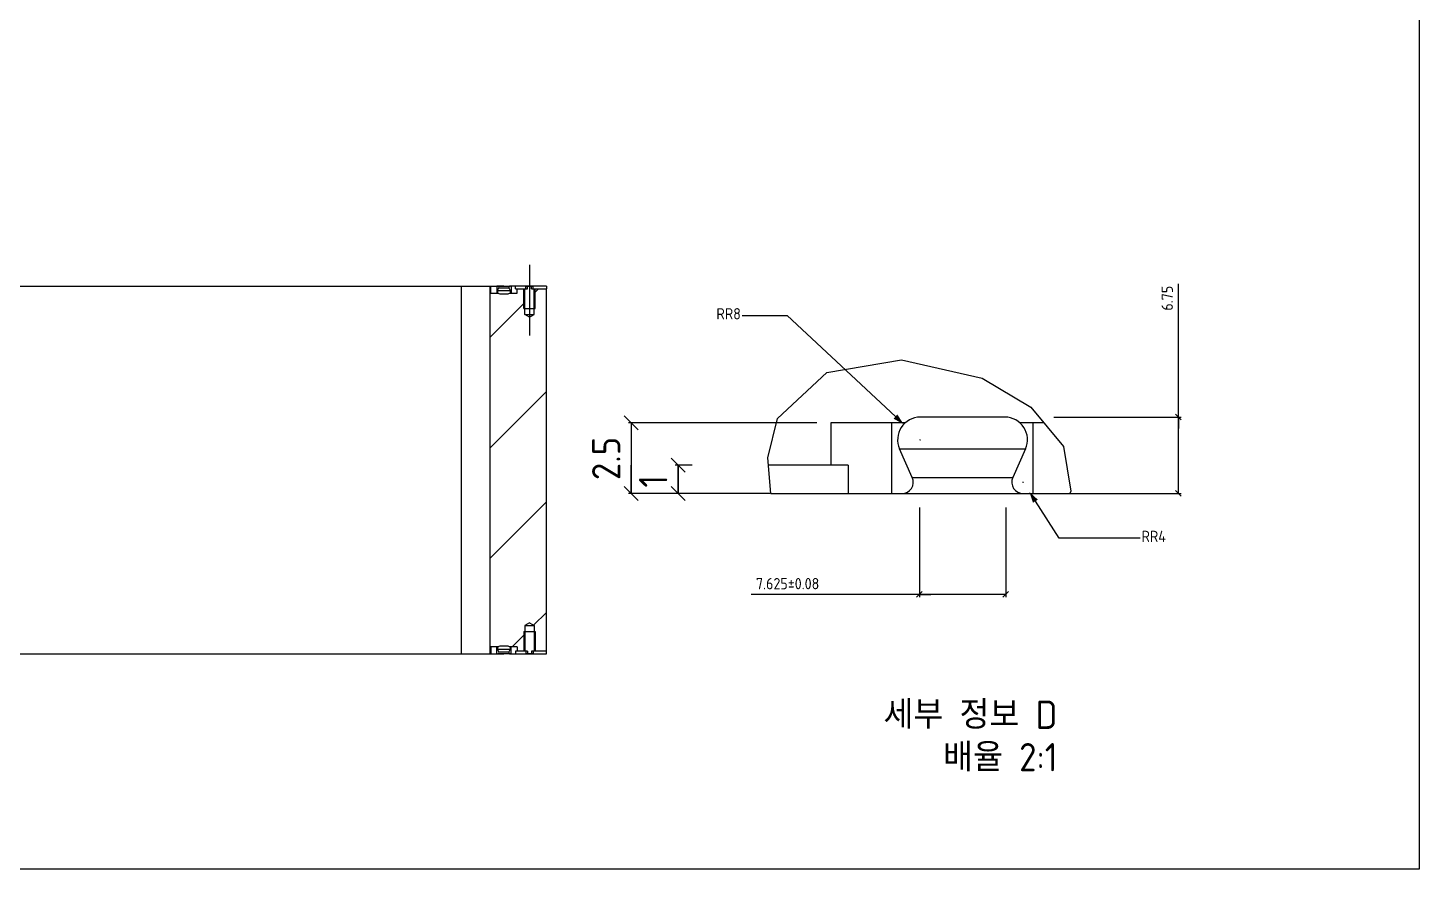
# Model space of a CAD drawing. Header units: millimetres. Extents: x -4251 to 2609, y -1673 to 4048.
# Drawn here: x -682 to -190.4, y 3043 to 3340.5 of the extents above; entities that cross this region are included whole.
import ezdxf

# ---------------------------------------------------------------- set-up
doc = ezdxf.new("R2010")
doc.units = ezdxf.units.MM
for name, color, linetype in [('3_ALL_AXES', 7, 'Continuous'), ('5_ALL_CURVES', 7, 'Continuous'), ('7_ALL_FEATURES', 7, 'Continuous'), ('9_DEF_DIMS', 7, 'Continuous'), ('9_DEF_NOTE', 7, 'Continuous')]:
    doc.layers.add(name, color=color, linetype=linetype)
doc.styles.get("Standard").update_dxf_attribs({"font": 'ISOCP.SHX', "bigfont": 'WHGTXT.SHX'})
doc.dimstyles.new('DIMSTYLE_1', dxfattribs={"dimtxt": 4, "dimasz": 4, "dimexe": 1, "dimexo": 1, "dimgap": 0.5, "dimtad": 1, "dimdec": 3, "dimlfac": 0.25, "dimdsep": 46, "dimtxsty": 'Standard', "dimblk": '_FILLED', "dimblk1": '_FILLED', "dimblk2": '_FILLED', "dimcen": 0.09, "dimadec": 3, "dimazin": 2, "dimtol": 1, "dimtp": 0.08, "dimtm": 0.08, "dimtfac": 1, "dimtdec": 3, "dimtofl": 0, "dimtmove": 0, "dimatfit": 3, "dimldrblk": '_FILLED', "dimfxl": 0, "dimtolj": 1, "dimarcsym": 0})
doc.dimstyles.new('DIMSTYLE_2', dxfattribs={"dimtxt": 4, "dimasz": 4, "dimexe": 1, "dimexo": 1, "dimtad": 1, "dimdec": 3, "dimlfac": 0.25, "dimdsep": 46, "dimtxsty": 'Standard', "dimblk": '_FILLED', "dimblk1": '_FILLED', "dimblk2": '_FILLED', "dimcen": 0.09, "dimadec": 3, "dimazin": 2, "dimtp": 0.1, "dimtm": 0.1, "dimtfac": 1, "dimtdec": 3, "dimtofl": 0, "dimtmove": 0, "dimatfit": 3, "dimldrblk": '_FILLED', "dimfxl": 0, "dimtolj": 1, "dimarcsym": 0})
doc.dimstyles.new('DIMSTYLE_20', dxfattribs={"dimtxt": 10, "dimasz": 10, "dimexe": 1, "dimexo": 1, "dimgap": 0.5, "dimtad": 1, "dimdec": 3, "dimlfac": 0.1, "dimdsep": 46, "dimtxsty": 'Standard', "dimblk": '_FILLED', "dimblk1": '_FILLED', "dimblk2": '_FILLED', "dimcen": 0.09, "dimadec": 3, "dimazin": 2, "dimtp": 0.1, "dimtm": 0.1, "dimtfac": 1, "dimtdec": 3, "dimtofl": 0, "dimtmove": 0, "dimatfit": 3, "dimldrblk": '_FILLED', "dimfxl": 0, "dimtolj": 1, "dimarcsym": 0})
doc.dimstyles.new('DIMSTYLE_3', dxfattribs={"dimtxt": 4, "dimasz": 4, "dimexe": 1, "dimexo": 1, "dimgap": 0.5, "dimtad": 0, "dimtih": 1, "dimtoh": 1, "dimdec": 3, "dimdsep": 46, "dimtxsty": 'Standard', "dimblk": '_FILLED', "dimblk1": '_FILLED', "dimblk2": '_FILLED', "dimcen": 0.09, "dimadec": 3, "dimazin": 2, "dimtp": 0.1, "dimtm": 0.1, "dimtfac": 1, "dimtdec": 3, "dimtofl": 0, "dimtmove": 0, "dimatfit": 3, "dimldrblk": '_FILLED', "dimfxl": 0, "dimtolj": 1, "dimarcsym": 0})

# ---------------------------------------------------------------- blocks, each defined once
blk = doc.blocks.new('_OBLIQUE')
at = {"color": 0, "linetype": 'ByBlock'}
for p, q in [((0, 0), (-1, 0)), ((0.25, 0.25), (-0.25, -0.25))]:
    blk.add_line(p, q, dxfattribs=at)
blk = doc.blocks.new('*D166')
at = {"layer": '9_DEF_DIMS', "color": 0, "lineweight": -2}
for p, q in [((-366.95, 3170.85), (-366.95, 3139.14)), ((-336.45, 3170.85), (-336.45, 3139.14)), ((-366.95, 3140.14), (-426.42, 3140.14)), ((-336.45, 3140.14), (-366.95, 3140.14))]:
    blk.add_line(p, q, dxfattribs=at)
at = {"layer": 'DEFPOINTS', "color": 0}
for p in [(-366.95, 3171.85), (-336.45, 3171.85), (-336.45, 3140.14)]:
    blk.add_point(p, dxfattribs=at)
at = {"layer": '9_DEF_DIMS', "color": 0, "lineweight": -2, "xscale": 4, "yscale": 4, "zscale": 4, "rotation": 180}
blk.add_blockref('_OBLIQUE', (-366.95, 3140.14), dxfattribs=at)
at = {"layer": '9_DEF_DIMS', "color": 0, "lineweight": -2, "xscale": 4, "yscale": 4, "zscale": 4}
blk.add_blockref('_OBLIQUE', (-336.45, 3140.14), dxfattribs=at)
at = {"layer": '9_DEF_DIMS', "color": 0, "insert": (-402.32, 3145.97), "char_height": 4, "attachment_point": 3, "line_spacing_factor": 0.9}
blk.add_mtext('\\A1;7.625±0.08', dxfattribs=at)
blk = doc.blocks.new('_FILLED')
at = {"color": 0, "linetype": 'ByBlock'}
blk.add_solid([(0, 0), (-1, 0.25), (-1, -0.25)], dxfattribs=at)
blk = doc.blocks.new('*D167')
at = {"layer": '9_DEF_DIMS', "color": 0, "lineweight": -2}
for p, q in [((-275.42, 3202.85), (-275.42, 3249.92)), ((-319.43, 3202.85), (-274.42, 3202.85)), ((-275.42, 3175.85), (-275.42, 3202.85)), ((-331.45, 3175.85), (-274.42, 3175.85))]:
    blk.add_line(p, q, dxfattribs=at)
at = {"layer": 'DEFPOINTS', "color": 0}
for p in [(-320.43, 3202.85), (-275.42, 3202.85), (-332.45, 3175.85)]:
    blk.add_point(p, dxfattribs=at)
at = {"layer": '9_DEF_DIMS', "color": 0, "lineweight": -2, "xscale": 4, "yscale": 4, "zscale": 4}
for p, rotation in [((-275.42, 3202.85), 90), ((-275.42, 3175.85), 270)]:
    blk.add_blockref('_OBLIQUE', p, dxfattribs=dict(at, rotation=rotation))
at = {"layer": '9_DEF_DIMS', "color": 0, "insert": (-281.38, 3240.49), "char_height": 4, "attachment_point": 1, "rotation": 90, "line_spacing_factor": 0.9}
blk.add_mtext('\\A1;6.75', dxfattribs=at)
blk = doc.blocks.new('*D168')
at = {"layer": '9_DEF_DIMS', "color": 0, "lineweight": -2}
for p, q in [((-429.54, 3238.72), (-413.65, 3238.72)), ((-413.65, 3238.72), (-375.43, 3203.04)), ((-366.75, 3194.85), (-366.57, 3194.85)), ((-366.66, 3194.76), (-366.66, 3194.94))]:
    blk.add_line(p, q, dxfattribs=at)
at = {"layer": 'DEFPOINTS', "color": 0}
for p in [(-372.5, 3200.31), (-366.66, 3194.85)]:
    blk.add_point(p, dxfattribs=at)
at = {"layer": '9_DEF_DIMS', "color": 0, "lineweight": -2, "xscale": 4, "yscale": 4, "zscale": 4, "rotation": 316.9722832108232}
blk.add_blockref('_FILLED', (-372.5, 3200.31), dxfattribs=at)
at = {"layer": '9_DEF_DIMS', "color": 0, "insert": (-430.04, 3241.38), "char_height": 4, "attachment_point": 3, "line_spacing_factor": 0.9}
blk.add_mtext('\\A1;RR8', dxfattribs=at)
blk = doc.blocks.new('*D169')
at = {"layer": '9_DEF_DIMS', "color": 0, "lineweight": -2}
for p, q in [((-330.38, 3179.85), (-330.2, 3179.85)), ((-330.29, 3179.76), (-330.29, 3179.94)), ((-317.53, 3160.03), (-325.96, 3173.12)), ((-288.98, 3160.03), (-317.53, 3160.03))]:
    blk.add_line(p, q, dxfattribs=at)
at = {"layer": 'DEFPOINTS', "color": 0}
for p in [(-330.29, 3179.85), (-328.13, 3176.48)]:
    blk.add_point(p, dxfattribs=at)
at = {"layer": '9_DEF_DIMS', "color": 0, "lineweight": -2, "xscale": 4, "yscale": 4, "zscale": 4, "rotation": 122.7690971568668}
blk.add_blockref('_FILLED', (-328.13, 3176.48), dxfattribs=at)
at = {"layer": '9_DEF_DIMS', "color": 0, "insert": (-288.48, 3162.69), "char_height": 4, "attachment_point": 1, "line_spacing_factor": 0.9}
blk.add_mtext('\\A1;RR4', dxfattribs=at)
blk = doc.blocks.new('*D289')
at = {"layer": '9_DEF_DIMS', "color": 0, "lineweight": -2}
for p, q in [((-403.2, 3200.85), (-469.78, 3200.85)), ((-468.78, 3200.85), (-468.78, 3175.85)), ((-419.71, 3175.85), (-469.78, 3175.85))]:
    blk.add_line(p, q, dxfattribs=at)
at = {"layer": 'DEFPOINTS', "color": 0}
for p in [(-402.2, 3200.85), (-468.78, 3175.85), (-418.71, 3175.85)]:
    blk.add_point(p, dxfattribs=at)
at = {"layer": '9_DEF_DIMS', "color": 0, "lineweight": -2, "xscale": 10, "yscale": 10, "zscale": 10}
for p, rotation in [((-468.78, 3200.85), 90), ((-468.78, 3175.85), 270)]:
    blk.add_blockref('_OBLIQUE', p, dxfattribs=dict(at, rotation=rotation))
at = {"layer": '9_DEF_DIMS', "color": 0, "insert": (-482.61, 3188.23), "char_height": 10, "attachment_point": 2, "rotation": 90, "line_spacing_factor": 0.9}
blk.add_mtext('\\A1;2.5', dxfattribs=at)
blk = doc.blocks.new('*D290')
at = {"layer": '9_DEF_DIMS', "color": 0, "lineweight": -2}
for p, q in [((-447.2, 3185.85), (-453.2, 3185.85)), ((-452.2, 3185.85), (-452.2, 3175.85)), ((-419.71, 3175.85), (-453.2, 3175.85))]:
    blk.add_line(p, q, dxfattribs=at)
at = {"layer": 'DEFPOINTS', "color": 0}
for p in [(-446.2, 3185.85), (-452.2, 3175.85), (-418.71, 3175.85)]:
    blk.add_point(p, dxfattribs=at)
at = {"layer": '9_DEF_DIMS', "color": 0, "lineweight": -2, "xscale": 10, "yscale": 10, "zscale": 10}
for p, rotation in [((-452.2, 3185.85), 90), ((-452.2, 3175.85), 270)]:
    blk.add_blockref('_OBLIQUE', p, dxfattribs=dict(at, rotation=rotation))
at = {"layer": '9_DEF_DIMS', "color": 0, "insert": (-466.03, 3180.18), "char_height": 10, "attachment_point": 2, "rotation": 90, "line_spacing_factor": 0.9}
blk.add_mtext('\\A1;1', dxfattribs=at)

msp = doc.modelspace()

# ---------------------------------------------------------------- hatches: boundary and pattern name
h = msp.add_hatch()
h.set_pattern_fill('A', color=2, scale=27.631557, angle=45, style=0, pattern_type=0)
h.set_pattern_definition([(45, (-2102.356, 2780.625), (-19.53846, 19.53846), [])])
edge = h.paths.add_edge_path()
edge.add_line((-859.1022, 3119.1502), (-858.7522, 3119.1502))
edge.add_line((-859.1022, 3121.6502), (-859.1022, 3119.1502))
edge.add_line((-859.1022, 3121.6502), (-861.7278, 3121.6502))
edge.add_arc((-862.2569, 3121.0502), 0.8, 48.590378, 90)
edge.add_line((-862.2569, 3121.8502), (-865.2474, 3121.8502))
edge.add_arc((-865.2474, 3121.0502), 0.8, 90, 131.409622)
edge.add_line((-865.7765, 3121.6502), (-868.4022, 3121.6502))
edge.add_line((-868.4022, 3121.6502), (-868.4022, 3120.1502))
edge.add_line((-868.4022, 3120.1502), (-873.3455, 3120.1502))
edge.add_line((-873.3455, 3129.1502), (-873.3455, 3120.1502))
edge.add_line((-874.9955, 3130.1416), (-873.3455, 3129.1502))
edge.add_line((-874.9955, 3130.1416), (-876.6455, 3129.1502))
edge.add_line((-876.6455, 3129.1502), (-876.6455, 3120.1502))
edge.add_line((-876.6455, 3120.1502), (-878.7522, 3120.1502))
edge.add_line((-878.7522, 3120.1502), (-878.7522, 3124.1502))
edge.add_line((-877.7522, 3124.1502), (-878.7522, 3124.1502))
edge.add_line((-877.7522, 3124.1502), (-877.7522, 3136.1502))
edge.add_line((-877.7322, 3136.1502), (-877.7522, 3136.1502))
edge.add_line((-877.7322, 3136.1502), (-877.7322, 3144.1502))
edge.add_line((-858.7522, 3144.1502), (-877.7322, 3144.1502))
edge.add_line((-858.7522, 3144.1502), (-858.7522, 3119.1502))
edge = h.paths.add_edge_path()
edge.add_line((-518.7522, 3119.1502), (-518.4022, 3119.1502))
edge.add_line((-518.7522, 3249.1502), (-518.7522, 3119.1502))
edge.add_line((-518.7522, 3249.1502), (-518.4022, 3249.1502))
edge.add_line((-518.4022, 3246.6502), (-518.4022, 3249.1502))
edge.add_line((-518.4022, 3246.6502), (-515.7765, 3246.6502))
edge.add_arc((-515.2474, 3247.2502), 0.8, 228.590378, 270)
edge.add_line((-515.2474, 3246.4502), (-512.2569, 3246.4502))
edge.add_arc((-512.2569, 3247.2502), 0.8, 270, 311.409622)
edge.add_line((-511.7278, 3246.6502), (-509.1022, 3246.6502))
edge.add_line((-509.1022, 3246.6502), (-509.1022, 3248.1502))
edge.add_line((-509.1022, 3248.1502), (-506.4022, 3248.1502))
edge.add_line((-506.4022, 3239.1502), (-506.4022, 3248.1502))
edge.add_line((-504.7522, 3238.1588), (-506.4022, 3239.1502))
edge.add_line((-504.7522, 3238.1588), (-503.1022, 3239.1502))
edge.add_line((-503.1022, 3239.1502), (-503.1022, 3248.1502))
edge.add_line((-503.1022, 3248.1502), (-498.7522, 3248.1502))
edge.add_line((-498.7522, 3120.1502), (-498.7522, 3248.1502))
edge.add_line((-498.7522, 3120.1502), (-503.1022, 3120.1502))
edge.add_line((-503.1022, 3129.1502), (-503.1022, 3120.1502))
edge.add_line((-504.7522, 3130.1416), (-503.1022, 3129.1502))
edge.add_line((-504.7522, 3130.1416), (-506.4022, 3129.1502))
edge.add_line((-506.4022, 3129.1502), (-506.4022, 3120.1502))
edge.add_line((-506.4022, 3120.1502), (-509.1022, 3120.1502))
edge.add_line((-509.1022, 3121.6502), (-509.1022, 3120.1502))
edge.add_line((-509.1022, 3121.6502), (-511.7278, 3121.6502))
edge.add_arc((-512.2569, 3121.0502), 0.8, 48.590378, 90)
edge.add_line((-512.2569, 3121.8502), (-515.2474, 3121.8502))
edge.add_arc((-515.2474, 3121.0502), 0.8, 90, 131.409622)
edge.add_line((-515.7765, 3121.6502), (-518.4022, 3121.6502))
edge.add_line((-518.4022, 3121.6502), (-518.4022, 3119.1502))
edge = h.paths.add_edge_path()
edge.add_line((-859.1022, 3249.1502), (-858.7522, 3249.1502))
edge.add_line((-858.7522, 3249.1502), (-858.7522, 3184.1502))
edge.add_line((-858.7522, 3184.1502), (-877.7322, 3184.1502))
edge.add_line((-877.7322, 3184.1502), (-877.7322, 3192.1502))
edge.add_line((-877.7322, 3192.1502), (-877.7522, 3192.1502))
edge.add_line((-877.7522, 3192.1502), (-877.7522, 3204.1502))
edge.add_line((-877.7522, 3204.1502), (-878.7522, 3204.1502))
edge.add_line((-878.7522, 3204.1502), (-878.7522, 3248.1502))
edge.add_line((-878.7522, 3248.1502), (-874.4022, 3248.1502))
edge.add_line((-874.4022, 3239.1502), (-874.4022, 3248.1502))
edge.add_line((-872.7522, 3238.1588), (-874.4022, 3239.1502))
edge.add_line((-872.7522, 3238.1588), (-871.1022, 3239.1502))
edge.add_line((-871.1022, 3239.1502), (-871.1022, 3248.1502))
edge.add_line((-871.1022, 3248.1502), (-868.4022, 3248.1502))
edge.add_line((-868.4022, 3246.6502), (-868.4022, 3248.1502))
edge.add_line((-868.4022, 3246.6502), (-865.7765, 3246.6502))
edge.add_arc((-865.2474, 3247.2502), 0.8, 228.590378, 270)
edge.add_line((-865.2474, 3246.4502), (-862.2569, 3246.4502))
edge.add_arc((-862.2569, 3247.2502), 0.8, 270, 311.409622)
edge.add_line((-861.7278, 3246.6502), (-859.1022, 3246.6502))
edge.add_line((-859.1022, 3246.6502), (-859.1022, 3249.1502))

# ---------------------------------------------------------------- linework, layer by layer
at = {"color": 7}
for p, q in [((-518.7522, 3249.1502), (-516.2522, 3249.1502)), ((-518.7522, 3249.1502), (-518.7522, 3119.1502)), ((-518.4022, 3246.6502), (-518.4022, 3249.1502)), ((-518.4022, 3246.6502), (-515.7765, 3246.6502)), ((-515.2474, 3246.4502), (-512.2569, 3246.4502)), ((-511.7278, 3246.6502), (-509.1022, 3246.6502)), ((-509.7119, 3248.1502), (-505.4396, 3248.1502)), ((-509.1022, 3246.6502), (-509.1022, 3248.1502)), ((-506.4022, 3239.1502), (-506.4022, 3248.1502)), ((-506.075, 3249.1502), (-503.4293, 3249.1502)), ((-504.0648, 3248.1502), (-498.7522, 3248.1502)), ((-503.1022, 3239.1502), (-503.1022, 3248.1502)), ((-498.7522, 3120.1502), (-498.7522, 3248.1502)), ((-506.7522, 3241.2302), (-502.7522, 3241.2302)), ((-506.4022, 3239.1502), (-503.1022, 3239.1502)), ((-504.7522, 3238.1588), (-506.4022, 3239.1502)), ((-504.7522, 3238.1588), (-503.1022, 3239.1502)), ((-399.7084, 3218.6325), (-373.2968, 3223.1587)), ((-373.2968, 3223.1587), (-344.7434, 3216.652)), ((-417.0843, 3202.3908), (-399.7084, 3218.6325)), ((-344.7434, 3216.652), (-327.602, 3206.3084)), ((-327.602, 3206.3084), (-316.0598, 3192.4885)), ((-420.5417, 3188.4405), (-417.0843, 3202.3908)), ((-398.2034, 3200.8484), (-398.2034, 3185.8484)), ((-371.9471, 3200.8484), (-398.2034, 3200.8484)), ((-336.7512, 3202.8484), (-366.6557, 3202.8484)), ((-323.0418, 3200.8484), (-331.4598, 3200.8484)), ((-369.4587, 3181.4754), (-373.964, 3191.5945)), ((-329.4429, 3191.5945), (-333.9482, 3181.4754)), ((-316.0598, 3192.4885), (-313.4608, 3176.6287)), ((-419.426, 3175.8484), (-420.5417, 3188.4405)), ((-392.1064, 3185.8484), (-420.3121, 3185.8484)), ((-392.1064, 3185.8484), (-392.1064, 3175.8484)), ((-313.4608, 3176.6287), (-313.8029, 3175.8484)), ((-419.426, 3175.8484), (-351.7034, 3175.8484)), ((-332.2104, 3175.8484), (-313.8029, 3175.8484)), ((-506.7522, 3127.0702), (-502.7522, 3127.0702)), ((-504.7522, 3130.1416), (-506.4022, 3129.1502)), ((-506.4022, 3129.1502), (-503.1022, 3129.1502)), ((-506.4022, 3129.1502), (-506.4022, 3120.1502)), ((-504.7522, 3130.1416), (-503.1022, 3129.1502)), ((-503.1022, 3129.1502), (-503.1022, 3120.1502)), ((-518.7522, 3119.1502), (-516.2522, 3119.1502)), ((-515.7765, 3121.6502), (-518.4022, 3121.6502)), ((-518.4022, 3121.6502), (-518.4022, 3119.1502)), ((-512.2569, 3121.8502), (-515.2474, 3121.8502)), ((-509.1022, 3121.6502), (-511.7278, 3121.6502)), ((-505.4396, 3120.1502), (-509.7119, 3120.1502)), ((-509.1022, 3121.6502), (-509.1022, 3120.1502)), ((-503.4293, 3119.1502), (-506.075, 3119.1502)), ((-498.7522, 3120.1502), (-504.0648, 3120.1502))]:
    msp.add_line(p, q, dxfattribs=at)
at = {"color": 2}
for p, q in [((-506.7522, 3241.2302), (-506.7522, 3248.1502)), ((-506.075, 3248.1502), (-506.075, 3249.1502)), ((-503.4293, 3248.1502), (-503.4293, 3249.1502)), ((-502.7522, 3241.2302), (-502.7522, 3248.1502)), ((-506.7522, 3127.0702), (-506.7522, 3120.1502)), ((-502.7522, 3127.0702), (-502.7522, 3120.1502)), ((-506.075, 3120.1502), (-506.075, 3119.1502)), ((-503.4293, 3120.1502), (-503.4293, 3119.1502))]:
    msp.add_line(p, q, dxfattribs=at)
at = {"color": 9}
for p, q in [((-376.7034, 3175.8484), (-376.7034, 3200.8484)), ((-326.7034, 3175.8484), (-326.7034, 3200.8484)), ((-373.964, 3191.5945), (-329.4429, 3191.5945)), ((-369.4587, 3181.4754), (-333.9482, 3181.4754))]:
    msp.add_line(p, q, dxfattribs=at)
at = {"color": 4}
msp.add_line((-351.7034, 3175.8484), (-332.2104, 3175.8484), dxfattribs=at)
at = {"elevation": 0}
for points in [[(-190.3583, 3043.0216), (-2037.2466, 3043.0216), (-2037.2466, 3985.6339)], [(-190.3583, 3985.6339), (-190.3583, 3043.0216)]]:
    msp.add_lwpolyline(points, dxfattribs=at)
at = {"color": 7}
for centre, radius, start, end in [((-515.2474, 3247.2502), 0.8, 228.590378, 270), ((-512.2569, 3247.2502), 0.8, 270, 311.409622), ((-366.6557, 3194.8484), 8, 90, 204), ((-336.7512, 3194.8484), 8, 336, 90), ((-373.1129, 3179.8484), 4, 270, 24), ((-330.294, 3179.8484), 4, 156, 270), ((-515.2474, 3121.0502), 0.8, 90, 131.409622), ((-512.2569, 3121.0502), 0.8, 48.590378, 90)]:
    msp.add_arc(centre, radius, start, end, dxfattribs=at)
at = {"layer": '3_ALL_AXES', "color": 1}
msp.add_line((-504.7522, 3256.6502), (-504.7522, 3231.6502), dxfattribs=at)
at = {"layer": '3_ALL_AXES', "color": 7}
for p, q in [((-515.8931, 3249.1502), (-516.2522, 3249.1502)), ((-515.9782, 3247.5756), (-515.5277, 3248.5875)), ((-511.9766, 3248.5875), (-511.5261, 3247.5756)), ((-511.2522, 3249.1502), (-511.6112, 3249.1502)), ((-498.7522, 3249.1502), (-509.7119, 3249.1502)), ((-505.4396, 3248.1502), (-505.4396, 3249.1502)), ((-504.0648, 3248.1502), (-504.0648, 3249.1502)), ((-516.2522, 3119.1502), (-515.8931, 3119.1502)), ((-515.9782, 3120.7248), (-515.5277, 3119.7129)), ((-511.9766, 3119.7129), (-511.5261, 3120.7248)), ((-511.6112, 3119.1502), (-511.2522, 3119.1502)), ((-509.7119, 3119.1502), (-498.7522, 3119.1502)), ((-505.4396, 3120.1502), (-505.4396, 3119.1502)), ((-504.0648, 3120.1502), (-504.0648, 3119.1502))]:
    msp.add_line(p, q, dxfattribs=at)
at = {"layer": '3_ALL_AXES', "color": 9}
for p, q in [((-516.2522, 3249.1502), (-516.2522, 3246.6502)), ((-511.2522, 3249.1502), (-511.2522, 3246.6502)), ((-516.2522, 3119.1502), (-516.2522, 3121.6502)), ((-511.2522, 3119.1502), (-511.2522, 3121.6502))]:
    msp.add_line(p, q, dxfattribs=at)
at = {"layer": '3_ALL_AXES', "color": 7}
for centre, radius, start, end in [((-515.2474, 3247.2502), 0.8, 156, 228.590378), ((-515.8931, 3248.7502), 0.4, 336, 90), ((-511.6112, 3248.7502), 0.4, 90, 204), ((-512.2569, 3247.2502), 0.8, 311.409622, 24), ((-515.2474, 3121.0502), 0.8, 131.409622, 204), ((-515.8931, 3119.5502), 0.4, 270, 24), ((-511.6112, 3119.5502), 0.4, 156, 270), ((-512.2569, 3121.0502), 0.8, 336, 48.590378)]:
    msp.add_arc(centre, radius, start, end, dxfattribs=at)
at = {"layer": '5_ALL_CURVES', "color": 4}
for p, q in [((-513.7522, 3249.1502), (-515.7015, 3249.1502)), ((-515.9042, 3119.1502), (-513.7522, 3119.1502))]:
    msp.add_line(p, q, dxfattribs=at)
at = {"layer": '7_ALL_FEATURES', "color": 7}
for p, q in [((-858.7522, 3249.1502), (-518.7522, 3249.1502)), ((-515.8931, 3249.1502), (-511.6112, 3249.1502)), ((-509.7119, 3249.1502), (-511.2522, 3249.1502)), ((-509.7119, 3248.1502), (-509.7119, 3249.1502)), ((-498.7522, 3249.1502), (-498.7522, 3248.1502)), ((-858.7522, 3119.1502), (-518.7522, 3119.1502)), ((-511.6112, 3119.1502), (-515.8931, 3119.1502)), ((-511.2522, 3119.1502), (-509.7119, 3119.1502)), ((-509.7119, 3120.1502), (-509.7119, 3119.1502)), ((-498.7522, 3119.1502), (-498.7522, 3120.1502))]:
    msp.add_line(p, q, dxfattribs=at)
at = {"layer": '7_ALL_FEATURES', "color": 9}
for p, q in [((-528.7522, 3119.1502), (-528.7522, 3249.1502)), ((-515.9782, 3247.5756), (-511.5261, 3247.5756)), ((-515.5277, 3248.5875), (-511.9766, 3248.5875)), ((-511.5261, 3120.7248), (-515.9782, 3120.7248)), ((-511.9766, 3119.7129), (-515.5277, 3119.7129))]:
    msp.add_line(p, q, dxfattribs=at)

# ---------------------------------------------------------------- texts
at = {"layer": '9_DEF_NOTE', "color": 2, "insert": (-318.1587, 3102.6277), "char_height": 10, "width": 112.944444, "attachment_point": 3, "line_spacing_factor": 0.9}
msp.add_mtext('세부 정보 D\\P배율 2:1', dxfattribs=at)

# ---------------------------------------------------------------- dimensions: what is measured, and where the dimension line sits
at = {"layer": '9_DEF_DIMS', "color": 2}
for base, p1, p2, angle, dimstyle, override, picture, middle in [((-275.4182, 3202.8484), (-332.4534, 3175.8484), (-320.4323, 3202.8484), 90, 'DIMSTYLE_2', {"dimpost": '<>', "dimblk1": 'OBLIQUE', "dimblk2": 'OBLIQUE', "dimsah": 1}, '*D167', (-275.4182, 3244.8915)), ((-468.7793, 3175.8484), (-402.2034, 3200.8484), (-418.7118, 3175.8484), 270, 'DIMSTYLE_20', {"dimblk1": 'OBLIQUE', "dimblk2": 'OBLIQUE', "dimsah": 1}, '*D289', (-468.7793, 3188.2294)), ((-452.1955, 3175.8484), (-446.1955, 3185.8484), (-418.7118, 3175.8484), 270, 'DIMSTYLE_20', {"dimblk1": 'OBLIQUE', "dimblk2": 'OBLIQUE', "dimsah": 1}, '*D290', (-452.1955, 3180.1832))]:
    dim = msp.add_linear_dim(base=base, p1=p1, p2=p2, angle=angle, dimstyle=dimstyle, override=override, dxfattribs=at)
    dim.commit()
    dim.dimension.update_dxf_attribs({"geometry": picture, "text_midpoint": middle, "dimtype": 160})
for center, mpoint, picture, middle in [((-366.6557, 3194.8484), (-372.5039, 3200.3072), '*D168', (-434.0436, 3238.7163)), ((-330.294, 3179.8484), (-328.129, 3176.485), '*D169', (-284.281, 3160.0263))]:
    dim = msp.add_radius_dim(center=center, mpoint=mpoint, text='R<>', dimstyle='DIMSTYLE_3', override={"dimtih": 1, "dimtoh": 1}, dxfattribs=at)
    dim.commit()
    dim.dimension.update_dxf_attribs({"geometry": picture, "text_midpoint": middle, "dimtype": 164})
dim = msp.add_linear_dim(base=(-336.4534, 3140.1355), p1=(-366.9534, 3171.8484), p2=(-336.4534, 3171.8484), dimstyle='DIMSTYLE_1', override={"dimblk1": 'OBLIQUE', "dimblk2": 'OBLIQUE', "dimsah": 1}, dxfattribs=at)
dim.commit()
dim.dimension.update_dxf_attribs({"geometry": '*D166', "text_midpoint": (-414.1201, 3140.1355), "dimtype": 160})

doc.saveas('drawing.dxf')
